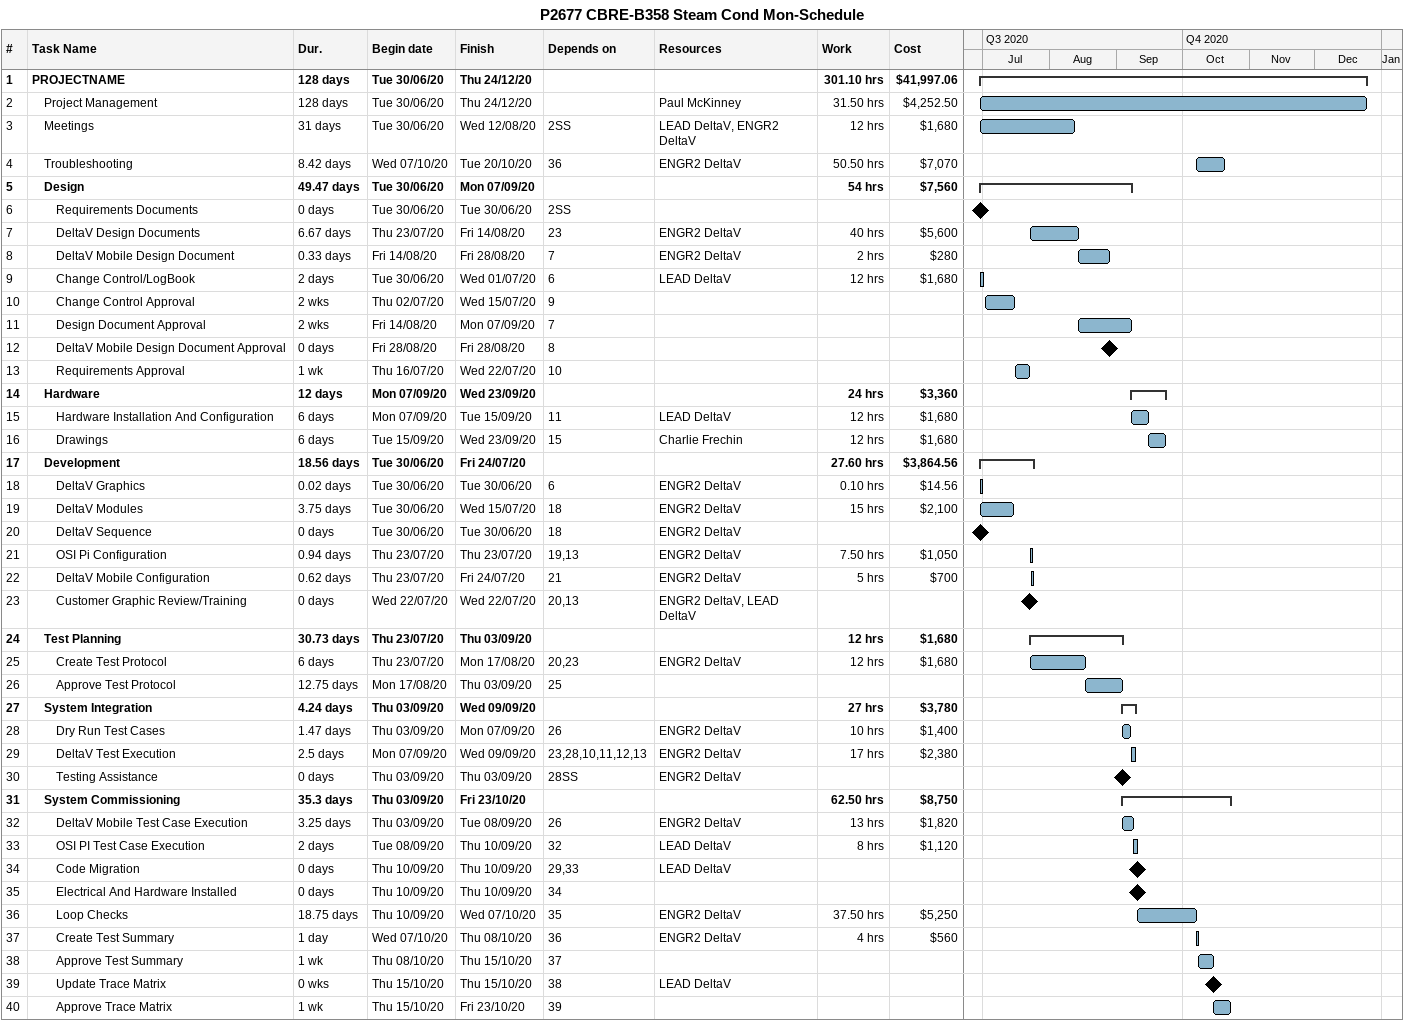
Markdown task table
P2677 CBRE-B358 Steam Cond Mon-Schedule

| ID | Level | Task | Duration | Start | Finish | Predecessors | Resources | Work (h) | Cost ($) |
|---|---|---|---|---|---|---|---|---|---|
| 1 | 1 | **PROJECTNAME** | 128d | 2020-06-30 | 2020-12-24 |  |  | 301.10 | 41997.06 |
| 2 | 2 | Project Management | 128d | 2020-06-30 | 2020-12-24 |  | Paul McKinney | 31.50 | 4252.50 |
| 3 | 2 | Meetings | 31d | 2020-06-30 | 2020-08-12 | 2SS | LEAD DeltaV, ENGR2 DeltaV | 12 | 1680 |
| 4 | 2 | Troubleshooting | 8.42d | 2020-10-07 | 2020-10-20 | 36 | ENGR2 DeltaV | 50.50 | 7070 |
| 5 | 2 | **Design** | 49.47d | 2020-06-30 | 2020-09-07 |  |  | 54 | 7560 |
| 6 | 3 | Requirements Documents | 0d | 2020-06-30 | 2020-06-30 | 2SS |  |  |  |
| 7 | 3 | DeltaV Design Documents | 6.67d | 2020-07-23 | 2020-08-14 | 23 | ENGR2 DeltaV | 40 | 5600 |
| 8 | 3 | DeltaV Mobile Design Document | 0.33d | 2020-08-14 | 2020-08-28 | 7 | ENGR2 DeltaV | 2 | 280 |
| 9 | 3 | Change Control/LogBook | 2d | 2020-06-30 | 2020-07-01 | 6 | LEAD DeltaV | 12 | 1680 |
| 10 | 3 | Change Control Approval | 2w | 2020-07-02 | 2020-07-15 | 9 |  |  |  |
| 11 | 3 | Design Document Approval | 2w | 2020-08-14 | 2020-09-07 | 7 |  |  |  |
| 12 | 3 | DeltaV Mobile Design Document Approval | 0d | 2020-08-28 | 2020-08-28 | 8 |  |  |  |
| 13 | 3 | Requirements Approval | 1w | 2020-07-16 | 2020-07-22 | 10 |  |  |  |
| 14 | 2 | **Hardware** | 12d | 2020-09-07 | 2020-09-23 |  |  | 24 | 3360 |
| 15 | 3 | Hardware Installation And Configuration | 6d | 2020-09-07 | 2020-09-15 | 11 | LEAD DeltaV | 12 | 1680 |
| 16 | 3 | Drawings | 6d | 2020-09-15 | 2020-09-23 | 15 | Charlie Frechin | 12 | 1680 |
| 17 | 2 | **Development** | 18.56d | 2020-06-30 | 2020-07-24 |  |  | 27.60 | 3864.56 |
| 18 | 3 | DeltaV Graphics | 0.02d | 2020-06-30 | 2020-06-30 | 6 | ENGR2 DeltaV | 0.10 | 14.56 |
| 19 | 3 | DeltaV Modules | 3.75d | 2020-06-30 | 2020-07-15 | 18 | ENGR2 DeltaV | 15 | 2100 |
| 20 | 3 | DeltaV Sequence | 0d | 2020-06-30 | 2020-06-30 | 18 | ENGR2 DeltaV |  |  |
| 21 | 3 | OSI Pi Configuration | 0.94d | 2020-07-23 | 2020-07-23 | 19, 13 | ENGR2 DeltaV | 7.50 | 1050 |
| 22 | 3 | DeltaV Mobile Configuration | 0.62d | 2020-07-23 | 2020-07-24 | 21 | ENGR2 DeltaV | 5 | 700 |
| 23 | 3 | Customer Graphic Review/Training | 0d | 2020-07-22 | 2020-07-22 | 20, 13 | ENGR2 DeltaV, LEAD DeltaV |  |  |
| 24 | 2 | **Test Planning** | 30.73d | 2020-07-23 | 2020-09-03 |  |  | 12 | 1680 |
| 25 | 3 | Create Test Protocol | 6d | 2020-07-23 | 2020-08-17 | 20, 23 | ENGR2 DeltaV | 12 | 1680 |
| 26 | 3 | Approve Test Protocol | 12.75d | 2020-08-17 | 2020-09-03 | 25 |  |  |  |
| 27 | 2 | **System Integration** | 4.24d | 2020-09-03 | 2020-09-09 |  |  | 27 | 3780 |
| 28 | 3 | Dry Run Test Cases | 1.47d | 2020-09-03 | 2020-09-07 | 26 | ENGR2 DeltaV | 10 | 1400 |
| 29 | 3 | DeltaV Test Execution | 2.5d | 2020-09-07 | 2020-09-09 | 23, 28, 10, 11, 12, 13 | ENGR2 DeltaV | 17 | 2380 |
| 30 | 3 | Testing Assistance | 0d | 2020-09-03 | 2020-09-03 | 28SS | ENGR2 DeltaV |  |  |
| 31 | 2 | **System Commissioning** | 35.3d | 2020-09-03 | 2020-10-23 |  |  | 62.50 | 8750 |
| 32 | 3 | DeltaV Mobile Test Case Execution | 3.25d | 2020-09-03 | 2020-09-08 | 26 | ENGR2 DeltaV | 13 | 1820 |
| 33 | 3 | OSI PI Test Case Execution | 2d | 2020-09-08 | 2020-09-10 | 32 | LEAD DeltaV | 8 | 1120 |
| 34 | 3 | Code Migration | 0d | 2020-09-10 | 2020-09-10 | 29, 33 | LEAD DeltaV |  |  |
| 35 | 3 | Electrical And Hardware Installed | 0d | 2020-09-10 | 2020-09-10 | 34 |  |  |  |
| 36 | 3 | Loop Checks | 18.75d | 2020-09-10 | 2020-10-07 | 35 | ENGR2 DeltaV | 37.50 | 5250 |
| 37 | 3 | Create Test Summary | 1d | 2020-10-07 | 2020-10-08 | 36 | ENGR2 DeltaV | 4 | 560 |
| 38 | 3 | Approve Test Summary | 1w | 2020-10-08 | 2020-10-15 | 37 |  |  |  |
| 39 | 3 | Update Trace Matrix | 0w | 2020-10-15 | 2020-10-15 | 38 | LEAD DeltaV |  |  |
| 40 | 3 | Approve Trace Matrix | 1w | 2020-10-15 | 2020-10-23 | 39 |  |  |  |
